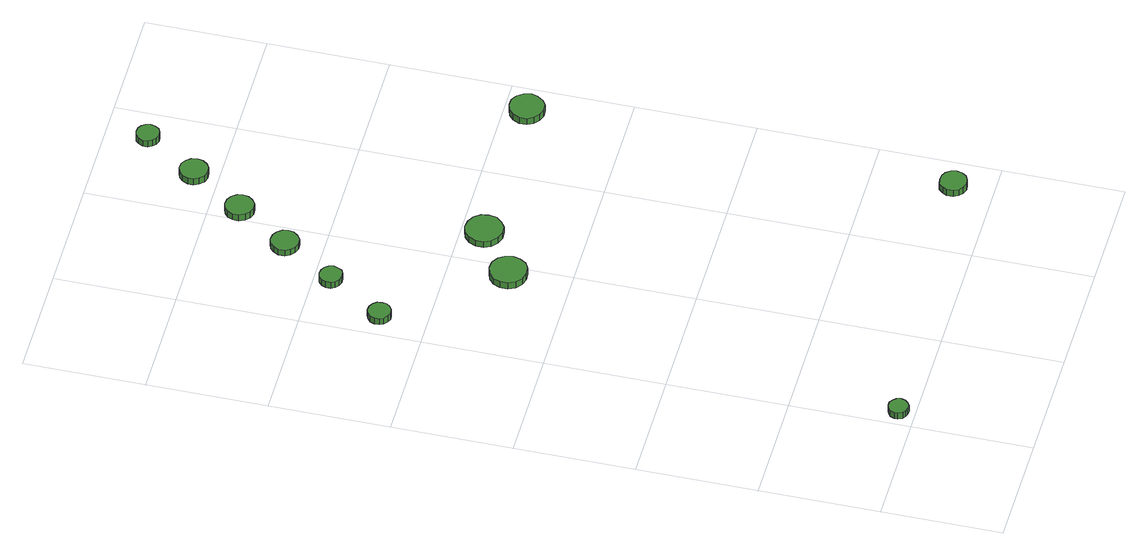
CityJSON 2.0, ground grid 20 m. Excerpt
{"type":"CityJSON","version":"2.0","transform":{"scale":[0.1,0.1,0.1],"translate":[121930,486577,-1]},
"CityObjects":{
"tree1":{"type":"SolitaryVegetationObject","attributes":{"function":"something"},"geometry":[{"type":"MultiSurface","lod":"1","boundaries":[[[0,1,2,3,4,5,6,7,8,9,10,11,12,13,14]],[[15,16,17,18,19,20,21,22,23,24,25,26,27,28,29]],[[0,29,28,1]],[[1,28,27,2]],[[2,27,26,3]],[[3,26,25,4]],[[4,25,24,5]],[[5,24,23,6]],[[6,23,22,7]],[[7,22,21,8]],[[8,21,20,9]],[[9,20,19,10]],[[10,19,18,11]],[[11,18,17,12]],[[12,17,16,13]],[[13,16,15,14]],[[14,15,29,0]]]}]},
"tree2":{"type":"SolitaryVegetationObject","attributes":{"function":"something"},"geometry":[{"type":"MultiSurface","lod":"1","boundaries":[[[30,31,32,33,34,35,36,37,38,39,40,41,42,43,44]],[[45,46,47,48,49,50,51,52,53,54,55,56,57,58,59]],[[30,59,58,31]],[[31,58,57,32]],[[32,57,56,33]],[[33,56,55,34]],[[34,55,54,35]],[[35,54,53,36]],[[36,53,52,37]],[[37,52,51,38]],[[38,51,50,39]],[[39,50,49,40]],[[40,49,48,41]],[[41,48,47,42]],[[42,47,46,43]],[[43,46,45,44]],[[44,45,59,30]]]}]},
"tree3":{"type":"SolitaryVegetationObject","attributes":{"function":"something"},"geometry":[{"type":"MultiSurface","lod":"1","boundaries":[[[60,61,62,63,64,65,66,67,68,69,70,71,72,73,74]],[[75,76,77,78,79,80,81,82,83,84,85,86,87,88,89]],[[60,89,88,61]],[[61,88,87,62]],[[62,87,86,63]],[[63,86,85,64]],[[64,85,84,65]],[[65,84,83,66]],[[66,83,82,67]],[[67,82,81,68]],[[68,81,80,69]],[[69,80,79,70]],[[70,79,78,71]],[[71,78,77,72]],[[72,77,76,73]],[[73,76,75,74]],[[74,75,89,60]]]}]},
"tree4":{"type":"SolitaryVegetationObject","attributes":{"function":"something"},"geometry":[{"type":"MultiSurface","lod":"1","boundaries":[[[90,91,92,93,94,95,96,97,98,99,100,101,102,103,104]],[[105,106,107,108,109,110,111,112,113,114,115,116,117,118,119]],[[90,119,118,91]],[[91,118,117,92]],[[92,117,116,93]],[[93,116,115,94]],[[94,115,114,95]],[[95,114,113,96]],[[96,113,112,97]],[[97,112,111,98]],[[98,111,110,99]],[[99,110,109,100]],[[100,109,108,101]],[[101,108,107,102]],[[102,107,106,103]],[[103,106,105,104]],[[104,105,119,90]]]}]},
"tree5":{"type":"SolitaryVegetationObject","attributes":{"function":"something"},"geometry":[{"type":"MultiSurface","lod":"1","boundaries":[[[120,121,122,123,124,125,126,127,128,129,130,131,132,133,134]],[[135,136,137,138,139,140,141,142,143,144,145,146,147,148,149]],[[120,149,148,121]],[[121,148,147,122]],[[122,147,146,123]],[[123,146,145,124]],[[124,145,144,125]],[[125,144,143,126]],[[126,143,142,127]],[[127,142,141,128]],[[128,141,140,129]],[[129,140,139,130]],[[130,139,138,131]],[[131,138,137,132]],[[132,137,136,133]],[[133,136,135,134]],[[134,135,149,120]]]}]},
"tree6":{"type":"SolitaryVegetationObject","attributes":{"function":"something"},"geometry":[{"type":"MultiSurface","lod":"1","boundaries":[[[150,151,152,153,154,155,156,157,158,159,160,161,162,163,164]],[[165,166,167,168,169,170,171,172,173,174,175,176,177,178,179]],[[150,179,178,151]],[[151,178,177,152]],[[152,177,176,153]],[[153,176,175,154]],[[154,175,174,155]],[[155,174,173,156]],[[156,173,172,157]],[[157,172,171,158]],[[158,171,170,159]],[[159,170,169,160]],[[160,169,168,161]],[[161,168,167,162]],[[162,167,166,163]],[[163,166,165,164]],[[164,165,179,150]]]}]},
"tree7":{"type":"SolitaryVegetationObject","attributes":{"function":"something"},"geometry":[{"type":"MultiSurface","lod":"1","boundaries":[[[180,181,182,183,184,185,186,187,188,189,190,191,192,193,194]],[[195,196,197,198,199,200,201,202,203,204,205,206,207,208,209]],[[180,209,208,181]],[[181,208,207,182]],[[182,207,206,183]],[[183,206,205,184]],[[184,205,204,185]],[[185,204,203,186]],[[186,203,202,187]],[[187,202,201,188]],[[188,201,200,189]],[[189,200,199,190]],[[190,199,198,191]],[[191,198,197,192]],[[192,197,196,193]],[[193,196,195,194]],[[194,195,209,180]]]}]},
"tree8":{"type":"SolitaryVegetationObject","attributes":{"function":"something"},"geometry":[{"type":"MultiSurface","lod":"1","boundaries":[[[210,211,212,213,214,215,216,217,218,219,220,221,222,223,224]],[[225,226,227,228,229,230,231,232,233,234,235,236,237,238,239]],[[210,239,238,211]],[[211,238,237,212]],[[212,237,236,213]],[[213,236,235,214]],[[214,235,234,215]],[[215,234,233,216]],[[216,233,232,217]],[[217,232,231,218]],[[218,231,230,219]],[[219,230,229,220]],[[220,229,228,221]],[[221,228,227,222]],[[222,227,226,223]],[[223,226,225,224]],[[224,225,239,210]]]}]},
"tree9":{"type":"SolitaryVegetationObject","attributes":{"function":"something"},"geometry":[{"type":"MultiSurface","lod":"1","boundaries":[[[240,241,242,243,244,245,246,247,248,249,250,251,252,253,254]],[[255,256,257,258,259,260,261,262,263,264,265,266,267,268,269]],[[240,269,268,241]],[[241,268,267,242]],[[242,267,266,243]],[[243,266,265,244]],[[244,265,264,245]],[[245,264,263,246]],[[246,263,262,247]],[[247,262,261,248]],[[248,261,260,249]],[[249,260,259,250]],[[250,259,258,251]],[[251,258,257,252]],[[252,257,256,253]],[[253,256,255,254]],[[254,255,269,240]]]}]},
"tree10":{"type":"SolitaryVegetationObject","attributes":{"function":"something"},"geometry":[{"type":"MultiSurface","lod":"1","boundaries":[[[270,271,272,273,274,275,276,277,278,279,280,281,282,283,284]],[[285,286,287,288,289,290,291,292,293,294,295,296,297,298,299]],[[270,299,298,271]],[[271,298,297,272]],[[272,297,296,273]],[[273,296,295,274]],[[274,295,294,275]],[[275,294,293,276]],[[276,293,292,277]],[[277,292,291,278]],[[278,291,290,279]],[[279,290,289,280]],[[280,289,288,281]],[[281,288,287,282]],[[282,287,286,283]],[[283,286,285,284]],[[284,285,299,270]]]}]},
"tree11":{"type":"SolitaryVegetationObject","attributes":{"function":"something"},"geometry":[{"type":"MultiSurface","lod":"1","boundaries":[[[300,301,302,303,304,305,306,307,308,309,310,311,312,313,314]],[[315,316,317,318,319,320,321,322,323,324,325,326,327,328,329]],[[300,329,328,301]],[[301,328,327,302]],[[302,327,326,303]],[[303,326,325,304]],[[304,325,324,305]],[[305,324,323,306]],[[306,323,322,307]],[[307,322,321,308]],[[308,321,320,309]],[[309,320,319,310]],[[310,319,318,311]],[[311,318,317,312]],[[312,317,316,313]],[[313,316,315,314]],[[314,315,329,300]]]}]}
},
"vertices":[
[34,25,30],[32,32,30],[28,37,30],[22,41,30],[15,41,30],[9,39,30],[4,35,30],[1,28,30],[1,22,30],[4,15,30],[9,11,30],[15,9,30],[22,9,30],[28,13,30],[32,18,30],[32,18,17],[28,13,17],[22,9,17],[15,9,17],[9,11,17],[4,15,17],[1,22,17],[1,28,17],[4,35,17],[9,39,17],[15,41,17],[22,41,17],[28,37,17],[32,32,17],[34,25,17],
[51,876,27],[50,884,27],[45,890,27],[38,894,27],[30,895,27],[23,892,27],[17,887,27],[14,880,27],[14,872,27],[17,865,27],[23,860,27],[30,857,27],[38,858,27],[45,862,27],[50,868,27],[50,868,14],[45,862,14],[38,858,14],[30,857,14],[23,860,14],[17,865,14],[14,872,14],[14,880,14],[17,887,14],[23,892,14],[30,895,14],[38,894,14],[45,890,14],[50,884,14],[51,876,14],
[199,699,31],[196,712,31],[189,722,31],[178,729,31],[165,730,31],[153,726,31],[143,718,31],[138,706,31],[138,693,31],[143,681,31],[153,673,31],[165,669,31],[178,670,31],[189,676,31],[196,687,31],[196,687,18],[189,676,18],[178,670,18],[165,669,18],[153,673,18],[143,681,18],[138,693,18],[138,706,18],[143,718,18],[153,726,18],[165,730,18],[178,729,18],[189,722,18],[196,712,18],[199,699,18],
[116,971,24],[114,979,24],[110,985,24],[103,989,24],[95,990,24],[88,988,24],[82,982,24],[79,975,24],[79,967,24],[82,960,24],[88,955,24],[95,953,24],[103,953,24],[110,957,24],[114,964,24],[114,964,11],[110,957,11],[103,953,11],[95,953,11],[88,955,11],[82,960,11],[79,967,11],[79,975,11],[82,982,11],[88,988,11],[95,990,11],[103,989,11],[110,985,11],[114,979,11],[116,971,11],
[180,1061,22],[178,1070,22],[172,1078,22],[164,1083,22],[154,1084,22],[145,1081,22],[138,1075,22],[134,1066,22],[134,1056,22],[138,1048,22],[145,1041,22],[154,1038,22],[164,1039,22],[172,1044,22],[178,1052,22],[178,1052,10],[172,1044,10],[164,1039,10],[154,1038,10],[145,1041,10],[138,1048,10],[134,1056,10],[134,1066,10],[138,1075,10],[145,1081,10],[154,1084,10],[164,1083,10],[172,1078,10],[178,1070,10],[180,1061,10],
[281,759,31],[279,771,31],[271,782,31],[260,788,31],[247,790,31],[235,786,31],[225,777,31],[220,765,31],[220,752,31],[225,741,31],[235,732,31],[247,728,31],[260,729,31],[271,736,31],[279,746,31],[279,746,19],[271,736,19],[260,729,19],[247,728,19],[235,732,19],[225,741,19],[220,752,19],[220,765,19],[225,777,19],[235,786,19],[247,790,19],[260,788,19],[271,782,19],[279,771,19],[281,759,19],
[243,1151,20],[241,1160,20],[235,1168,20],[227,1173,20],[217,1174,20],[208,1171,20],[201,1165,20],[197,1156,20],[197,1146,20],[201,1137,20],[208,1130,20],[217,1127,20],[227,1128,20],[235,1133,20],[241,1141,20],[241,1141,7],[235,1133,7],[227,1128,7],[217,1127,7],[208,1130,7],[201,1137,7],[197,1146,7],[197,1156,7],[201,1165,7],[208,1171,7],[217,1174,7],[227,1173,7],[235,1168,7],[241,1160,7],[243,1151,7],
[570,67,18],[568,76,18],[562,84,18],[554,88,18],[545,89,18],[536,87,18],[529,80,18],[525,72,18],[525,62,18],[529,54,18],[536,48,18],[545,45,18],[554,46,18],[562,50,18],[568,58,18],[568,58,5],[562,50,5],[554,46,5],[545,45,5],[536,48,5],[529,54,5],[525,62,5],[525,72,5],[529,80,5],[536,87,5],[545,89,5],[554,88,5],[562,84,5],[568,76,5],[570,67,5],
[305,1240,20],[303,1250,20],[297,1258,20],[289,1263,20],[279,1264,20],[270,1261,20],[263,1254,20],[259,1245,20],[259,1236,20],[263,1227,20],[270,1220,20],[279,1217,20],[289,1218,20],[297,1223,20],[303,1231,20],[303,1231,7],[297,1223,7],[289,1218,7],[279,1217,7],[270,1220,7],[263,1227,7],[259,1236,7],[259,1245,7],[263,1254,7],[270,1261,7],[279,1264,7],[289,1263,7],[297,1258,7],[303,1250,7],[305,1240,7],
[363,1331,20],[361,1339,20],[357,1345,20],[350,1349,20],[342,1350,20],[334,1348,20],[329,1342,20],[325,1335,20],[325,1327,20],[329,1320,20],[334,1315,20],[342,1312,20],[350,1313,20],[357,1317,20],[361,1324,20],[361,1324,7],[357,1317,7],[350,1313,7],[342,1312,7],[334,1315,7],[329,1320,7],[325,1327,7],[325,1335,7],[329,1342,7],[334,1348,7],[342,1350,7],[350,1349,7],[357,1345,7],[361,1339,7],[363,1331,7],
[570,761,26],[567,773,26],[560,783,26],[550,789,26],[538,790,26],[527,786,26],[518,778,26],[513,767,26],[513,755,26],[518,745,26],[527,737,26],[538,733,26],[550,734,26],[560,740,26],[567,750,26],[567,750,13],[560,740,13],[550,734,13],[538,733,13],[527,737,13],[518,745,13],[513,755,13],[513,767,13],[518,778,13],[527,786,13],[538,790,13],[550,789,13],[560,783,13],[567,773,13],[570,761,13]
]}
